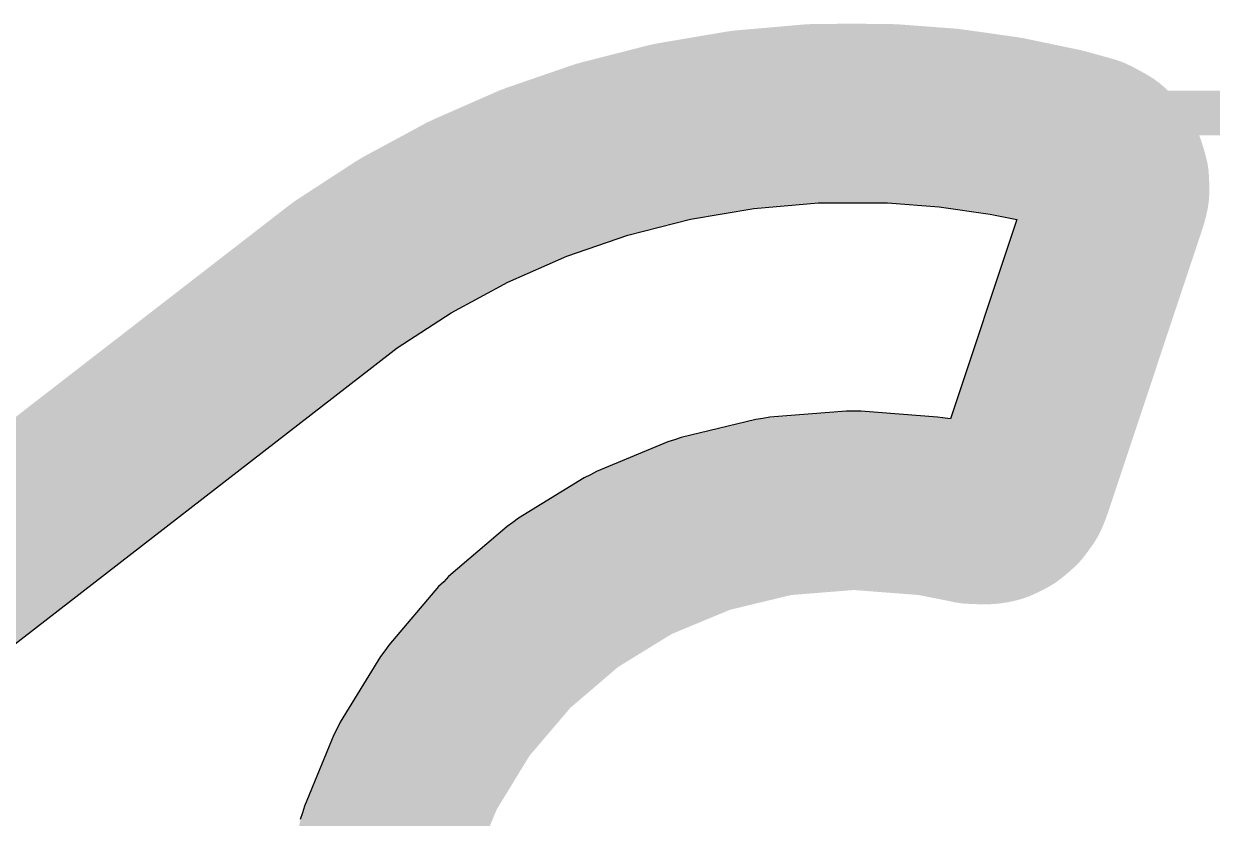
# Model space of a CAD drawing. Header units: inches. Extents: x -5 to 5450, y -4 to 5452.
# Drawn here: x 85.83 to 92.6, y 38.72 to 43.25 of the extents above; entities that cross this region are included whole.
import ezdxf

# ---------------------------------------------------------------- set-up
doc = ezdxf.new("R2010")
doc.units = ezdxf.units.IN
for name, color, linetype in [('Board_outline', 216, 'Continuous'), ('Ground', 76, 'Continuous'), ('Power', 16, 'Continuous'), ('Top Overlay', 2, 'Continuous')]:
    doc.layers.add(name, color=color, linetype=linetype)

msp = doc.modelspace()

# ---------------------------------------------------------------- linework, layer by layer
at = {"layer": 'Board_outline'}
for points in [[(87.5001, 41.6912, 0.254, 0.254, -0.164877), (90.5353, 42.7372, 0.254, 0.254, 0)], [(87.5001, 41.6912, 0.254, 0.254, -0.164877), (90.5353, 42.7372, 0.254, 0.254, 0)], [(90.5353, 42.7372, 0.254, 0.254, 0), (90.5607, 42.7372, 0.254, 0.254, 0)], [(90.5353, 42.7372, 0.254, 0.254, 0), (90.5607, 42.7372, 0.254, 0.254, 0)], [(90.5607, 42.7372, 0.254, 0.254, 0), (90.6072, 42.737, 0.254, 0.254, 0)], [(90.5607, 42.7372, 0.254, 0.254, 0), (90.6072, 42.737, 0.254, 0.254, 0)], [(90.6072, 42.737, 0.254, 0.254, -0.06554), (91.8996, 42.5546, 0.254, 0.254, 0)], [(90.6072, 42.737, 0.254, 0.254, -0.06554), (91.8996, 42.5546, 0.254, 0.254, 0)], [(91.8996, 42.5544, 0.254, 0.254, 0), (91.8996, 42.5546, 0.254, 0.254, 0)], [(91.8996, 42.5544, 0.254, 0.254, 0), (91.8996, 42.5546, 0.254, 0.254, 0)], [(91.8996, 42.5544, 0.254, 0.254, 0), (91.9028, 42.5533, 0.254, 0.254, 0)], [(91.8996, 42.5544, 0.254, 0.254, 0), (91.9028, 42.5533, 0.254, 0.254, 0)], [(91.9028, 42.5533, 0.254, 0.254, -0.004245), (91.979, 42.5116, 0.254, 0.254, 0)], [(91.9028, 42.5533, 0.254, 0.254, -0.004245), (91.979, 42.5116, 0.254, 0.254, 0)], [(91.979, 42.5116, 0.254, 0.254, 0), (91.9954, 42.4972, 0.254, 0.254, 0)], [(91.979, 42.5116, 0.254, 0.254, 0), (91.9954, 42.4972, 0.254, 0.254, 0)], [(91.9954, 42.4972, 0.254, 0.254, -0.267954), (92.0655, 42.2572, 0.254, 0.254, 0)], [(91.9954, 42.4972, 0.254, 0.254, -0.267954), (92.0655, 42.2572, 0.254, 0.254, 0)], [(91.5193, 40.615, 0.254, 0.254, 0), (92.0594, 42.2363, 0.254, 0.254, 0)], [(91.5193, 40.615, 0.254, 0.254, 0), (92.0594, 42.2363, 0.254, 0.254, 0)], [(92.0594, 42.2363, 0.254, 0.254, 0), (92.0655, 42.2572, 0.254, 0.254, 0)], [(92.0594, 42.2363, 0.254, 0.254, 0), (92.0655, 42.2572, 0.254, 0.254, 0)], [(84.3297, 39.2372, 0.254, 0.254, 0), (87.5001, 41.6912, 0.254, 0.254, 0)], [(84.3297, 39.2372, 0.254, 0.254, 0), (87.5001, 41.6912, 0.254, 0.254, 0)], [(91.5136, 40.5997, 0.254, 0.254, 0), (91.5193, 40.615, 0.254, 0.254, 0)], [(91.5136, 40.5997, 0.254, 0.254, 0), (91.5193, 40.615, 0.254, 0.254, 0)], [(91.5136, 40.5997, 0.254, 0.254, -0.244699), (91.3374, 40.4506, 0.254, 0.254, 0)], [(91.5136, 40.5997, 0.254, 0.254, -0.244699), (91.3374, 40.4506, 0.254, 0.254, 0)], [(89.912, 35.0195, 0.254, 0.254, -0.999997), (91.2093, 40.4549, 0.254, 0.254, 0)], [(89.912, 35.0195, 0.254, 0.254, -0.999997), (91.2093, 40.4549, 0.254, 0.254, 0)], [(91.2093, 40.4549, 0.254, 0.254, 0), (91.2292, 40.4502, 0.254, 0.254, 0)], [(91.2093, 40.4549, 0.254, 0.254, 0), (91.2292, 40.4502, 0.254, 0.254, 0)], [(91.2292, 40.4502, 0.254, 0.254, -0.007559), (91.3159, 40.4468, 0.254, 0.254, 0)], [(91.2292, 40.4502, 0.254, 0.254, -0.007559), (91.3159, 40.4468, 0.254, 0.254, 0)], [(91.3159, 40.4468, 0.254, 0.254, 0), (91.3374, 40.4506, 0.254, 0.254, 0)], [(91.3159, 40.4468, 0.254, 0.254, 0), (91.3374, 40.4506, 0.254, 0.254, 0)]]:
    msp.add_lwpolyline(points, format="xyseb", dxfattribs=at)
for points in [[(90.4718, 42.7372, 0.127, 0.127, 1), (90.5988, 42.7372, 0.127, 0.127, 1)], [(90.4718, 42.7372, 0.127, 0.127, 1), (90.5988, 42.7372, 0.127, 0.127, 1)], [(90.4718, 42.7372, 0.127, 0.127, 1), (90.5988, 42.7372, 0.127, 0.127, 1)], [(90.4718, 42.7372, 0.127, 0.127, 1), (90.5988, 42.7372, 0.127, 0.127, 1)], [(90.4972, 42.7372, 0.127, 0.127, 1), (90.6242, 42.7372, 0.127, 0.127, 1)], [(90.4972, 42.7372, 0.127, 0.127, 1), (90.6242, 42.7372, 0.127, 0.127, 1)], [(90.4972, 42.7372, 0.127, 0.127, 1), (90.6242, 42.7372, 0.127, 0.127, 1)], [(90.4972, 42.7372, 0.127, 0.127, 1), (90.6242, 42.7372, 0.127, 0.127, 1)], [(90.5437, 42.737, 0.127, 0.127, 1), (90.6707, 42.737, 0.127, 0.127, 1)], [(90.5437, 42.737, 0.127, 0.127, 1), (90.6707, 42.737, 0.127, 0.127, 1)], [(90.5437, 42.737, 0.127, 0.127, 1), (90.6707, 42.737, 0.127, 0.127, 1)], [(90.5437, 42.737, 0.127, 0.127, 1), (90.6707, 42.737, 0.127, 0.127, 1)], [(91.8361, 42.5546, 0.127, 0.127, 1), (91.9631, 42.5546, 0.127, 0.127, 1)], [(91.8361, 42.5546, 0.127, 0.127, 1), (91.9631, 42.5546, 0.127, 0.127, 1)], [(91.8361, 42.5546, 0.127, 0.127, 1), (91.9631, 42.5546, 0.127, 0.127, 1)], [(91.8361, 42.5546, 0.127, 0.127, 1), (91.9631, 42.5546, 0.127, 0.127, 1)], [(91.8361, 42.5544, 0.127, 0.127, 1), (91.9631, 42.5544, 0.127, 0.127, 1)], [(91.8361, 42.5544, 0.127, 0.127, 1), (91.9631, 42.5544, 0.127, 0.127, 1)], [(91.8361, 42.5544, 0.127, 0.127, 1), (91.9631, 42.5544, 0.127, 0.127, 1)], [(91.8361, 42.5544, 0.127, 0.127, 1), (91.9631, 42.5544, 0.127, 0.127, 1)], [(91.8393, 42.5533, 0.127, 0.127, 1), (91.9663, 42.5533, 0.127, 0.127, 1)], [(91.8393, 42.5533, 0.127, 0.127, 1), (91.9663, 42.5533, 0.127, 0.127, 1)], [(91.8393, 42.5533, 0.127, 0.127, 1), (91.9663, 42.5533, 0.127, 0.127, 1)], [(91.8393, 42.5533, 0.127, 0.127, 1), (91.9663, 42.5533, 0.127, 0.127, 1)], [(91.9155, 42.5116, 0.127, 0.127, 1), (92.0425, 42.5116, 0.127, 0.127, 1)], [(91.9155, 42.5116, 0.127, 0.127, 1), (92.0425, 42.5116, 0.127, 0.127, 1)], [(91.9155, 42.5116, 0.127, 0.127, 1), (92.0425, 42.5116, 0.127, 0.127, 1)], [(91.9155, 42.5116, 0.127, 0.127, 1), (92.0425, 42.5116, 0.127, 0.127, 1)], [(91.9319, 42.4972, 0.127, 0.127, 1), (92.0589, 42.4972, 0.127, 0.127, 1)], [(91.9319, 42.4972, 0.127, 0.127, 1), (92.0589, 42.4972, 0.127, 0.127, 1)], [(91.9319, 42.4972, 0.127, 0.127, 1), (92.0589, 42.4972, 0.127, 0.127, 1)], [(91.9319, 42.4972, 0.127, 0.127, 1), (92.0589, 42.4972, 0.127, 0.127, 1)], [(91.9959, 42.2363, 0.127, 0.127, 1), (92.1229, 42.2363, 0.127, 0.127, 1)], [(91.9959, 42.2363, 0.127, 0.127, 1), (92.1229, 42.2363, 0.127, 0.127, 1)], [(91.9959, 42.2363, 0.127, 0.127, 1), (92.1229, 42.2363, 0.127, 0.127, 1)], [(91.9959, 42.2363, 0.127, 0.127, 1), (92.1229, 42.2363, 0.127, 0.127, 1)], [(92.002, 42.2572, 0.127, 0.127, 1), (92.129, 42.2572, 0.127, 0.127, 1)], [(92.002, 42.2572, 0.127, 0.127, 1), (92.129, 42.2572, 0.127, 0.127, 1)], [(92.002, 42.2572, 0.127, 0.127, 1), (92.129, 42.2572, 0.127, 0.127, 1)], [(92.002, 42.2572, 0.127, 0.127, 1), (92.129, 42.2572, 0.127, 0.127, 1)], [(87.4366, 41.6912, 0.127, 0.127, 1), (87.5636, 41.6912, 0.127, 0.127, 1)], [(87.4366, 41.6912, 0.127, 0.127, 1), (87.5636, 41.6912, 0.127, 0.127, 1)], [(87.4366, 41.6912, 0.127, 0.127, 1), (87.5636, 41.6912, 0.127, 0.127, 1)], [(87.4366, 41.6912, 0.127, 0.127, 1), (87.5636, 41.6912, 0.127, 0.127, 1)], [(91.4558, 40.615, 0.127, 0.127, 1), (91.5828, 40.615, 0.127, 0.127, 1)], [(91.4558, 40.615, 0.127, 0.127, 1), (91.5828, 40.615, 0.127, 0.127, 1)], [(91.4558, 40.615, 0.127, 0.127, 1), (91.5828, 40.615, 0.127, 0.127, 1)], [(91.4558, 40.615, 0.127, 0.127, 1), (91.5828, 40.615, 0.127, 0.127, 1)], [(91.4501, 40.5997, 0.127, 0.127, 1), (91.5771, 40.5997, 0.127, 0.127, 1)], [(91.4501, 40.5997, 0.127, 0.127, 1), (91.5771, 40.5997, 0.127, 0.127, 1)], [(91.4501, 40.5997, 0.127, 0.127, 1), (91.5771, 40.5997, 0.127, 0.127, 1)], [(91.4501, 40.5997, 0.127, 0.127, 1), (91.5771, 40.5997, 0.127, 0.127, 1)], [(91.1458, 40.4549, 0.127, 0.127, 1), (91.2728, 40.4549, 0.127, 0.127, 1)], [(91.1458, 40.4549, 0.127, 0.127, 1), (91.2728, 40.4549, 0.127, 0.127, 1)], [(91.1458, 40.4549, 0.127, 0.127, 1), (91.2728, 40.4549, 0.127, 0.127, 1)], [(91.1458, 40.4549, 0.127, 0.127, 1), (91.2728, 40.4549, 0.127, 0.127, 1)], [(91.1657, 40.4502, 0.127, 0.127, 1), (91.2927, 40.4502, 0.127, 0.127, 1)], [(91.1657, 40.4502, 0.127, 0.127, 1), (91.2927, 40.4502, 0.127, 0.127, 1)], [(91.1657, 40.4502, 0.127, 0.127, 1), (91.2927, 40.4502, 0.127, 0.127, 1)], [(91.1657, 40.4502, 0.127, 0.127, 1), (91.2927, 40.4502, 0.127, 0.127, 1)], [(91.2524, 40.4468, 0.127, 0.127, 1), (91.3794, 40.4468, 0.127, 0.127, 1)], [(91.2524, 40.4468, 0.127, 0.127, 1), (91.3794, 40.4468, 0.127, 0.127, 1)], [(91.2524, 40.4468, 0.127, 0.127, 1), (91.3794, 40.4468, 0.127, 0.127, 1)], [(91.2524, 40.4468, 0.127, 0.127, 1), (91.3794, 40.4468, 0.127, 0.127, 1)], [(91.2739, 40.4506, 0.127, 0.127, 1), (91.4009, 40.4506, 0.127, 0.127, 1)], [(91.2739, 40.4506, 0.127, 0.127, 1), (91.4009, 40.4506, 0.127, 0.127, 1)], [(91.2739, 40.4506, 0.127, 0.127, 1), (91.4009, 40.4506, 0.127, 0.127, 1)], [(91.2739, 40.4506, 0.127, 0.127, 1), (91.4009, 40.4506, 0.127, 0.127, 1)]]:
    msp.add_lwpolyline(points, format="xyseb", close=True, dxfattribs=at)
at = {"layer": 'Ground'}
for p, q in [((89.9887, 42.194), (90.3544, 42.2258)), ((90.3544, 42.2258), (90.5364, 42.2267)), ((90.5364, 42.2267), (90.5596, 42.2267)), ((90.5596, 42.2267), (90.6038, 42.2265)), ((90.6038, 42.2265), (90.7494, 42.2252)), ((90.7494, 42.2252), (91.0425, 42.2032)), ((89.6269, 42.1325), (89.9887, 42.194)), ((91.0425, 42.2032), (91.3336, 42.1622)), ((91.3336, 42.1622), (91.4861, 42.1304)), ((89.2713, 42.0416), (89.6269, 42.1325)), ((91.4861, 42.1304), (91.1079, 40.9952)), ((88.9243, 41.922), (89.2713, 42.0416)), ((88.5882, 41.7745), (88.9243, 41.922)), ((88.2653, 41.6001), (88.5882, 41.7745)), ((87.9577, 41.3999), (88.2653, 41.6001)), ((87.8126, 41.2875), (87.9577, 41.3999)), ((84.6421, 38.8335), (87.8126, 41.2875)), ((87.8126, 41.2875), (87.8126, 41.2875)), ((90.0792, 41.0051), (90.0398, 40.998)), ((90.5162, 41.0401), (90.0792, 41.0051)), ((90.5563, 41.0393), (90.5162, 41.0401)), ((90.5963, 41.0402), (90.5563, 41.0393)), ((91.0334, 41.0063), (90.5963, 41.0402)), ((91.063, 41.0011), (91.0334, 41.0063)), ((91.093, 40.9982), (91.063, 41.0011)), ((90.0001, 40.9924), (89.5739, 40.8895)), ((90.0398, 40.998), (90.0001, 40.9924)), ((91.1079, 40.9952), (91.093, 40.9982)), ((89.4977, 40.8647), (89.0929, 40.6964)), ((89.5361, 40.8764), (89.4977, 40.8647)), ((89.5739, 40.8895), (89.5361, 40.8764)), ((89.0576, 40.6774), (89.0216, 40.6599)), ((89.0929, 40.6964), (89.0576, 40.6774)), ((89.0216, 40.6599), (88.6481, 40.4303)), ((88.6162, 40.4061), (88.5833, 40.3832)), ((88.6481, 40.4303), (88.6162, 40.4061)), ((88.5833, 40.3832), (88.2503, 40.098)), ((88.2226, 40.0691), (88.1937, 40.0413)), ((88.2503, 40.098), (88.2226, 40.0691)), ((88.1937, 40.0413), (87.9094, 39.7075)), ((87.8866, 39.6746), (87.8625, 39.6426)), ((87.9094, 39.7075), (87.8866, 39.6746)), ((87.8625, 39.6426), (87.6339, 39.2685)), ((87.6339, 39.2685), (87.6164, 39.2324)), ((87.5976, 39.1971), (87.4304, 38.7918)), ((87.6164, 39.2324), (87.5976, 39.1971)), ((87.4304, 38.7918), (87.4188, 38.7534)), ((87.4188, 38.7534), (87.4057, 38.7156))]:
    msp.add_line(p, q, dxfattribs=at)
for points in [[(89.9237, 42.7007, 1.016, 1.016, 0), (90.3309, 42.7362, 1.016, 1.016, 0)], [(90.3309, 42.7362, 1.016, 1.016, 0), (90.5353, 42.7372, 1.016, 1.016, 0)], [(90.5353, 42.7372, 1.016, 1.016, 0), (90.5607, 42.7372, 1.016, 1.016, 0)], [(90.5607, 42.7372, 1.016, 1.016, 0), (90.6072, 42.737, 1.016, 1.016, 0)], [(90.6072, 42.737, 1.016, 1.016, 0), (90.7709, 42.7355, 1.016, 1.016, 0)], [(90.7709, 42.7355, 1.016, 1.016, 0), (91.0973, 42.711, 1.016, 1.016, 0)], [(89.5207, 42.6322, 1.016, 1.016, 0), (89.9237, 42.7007, 1.016, 1.016, 0)], [(91.0973, 42.711, 1.016, 1.016, 0), (91.4214, 42.6653, 1.016, 1.016, 0)], [(91.4214, 42.6653, 1.016, 1.016, 0), (91.7419, 42.5984, 1.016, 1.016, 0)], [(89.1247, 42.531, 1.016, 1.016, 0), (89.5207, 42.6322, 1.016, 1.016, 0)], [(91.7419, 42.5984, 1.016, 1.016, 0), (91.8996, 42.5546, 1.016, 1.016, 0)], [(88.7383, 42.3978, 1.016, 1.016, 0), (89.1247, 42.531, 1.016, 1.016, 0)], [(91.8996, 42.5546, 1.016, 1.016, 0), (91.9124, 42.5482, 1.016, 1.016, 0)], [(91.9124, 42.5482, 1.016, 1.016, 0), (91.9315, 42.5378, 1.016, 1.016, 0)], [(91.9315, 42.5378, 1.016, 1.016, 0), (91.9505, 42.5274, 1.016, 1.016, 0)], [(91.9505, 42.5274, 1.016, 1.016, 0), (91.979, 42.5116, 1.016, 1.016, 0)], [(91.979, 42.5116, 1.016, 1.016, 0), (91.9954, 42.4972, 1.016, 1.016, 0)], [(91.9954, 42.4972, 1.016, 1.016, 0), (92.0192, 42.4744, 1.016, 1.016, 0)], [(92.0192, 42.4744, 1.016, 1.016, 0), (92.0534, 42.4182, 1.016, 1.016, 0)], [(88.364, 42.2335, 1.016, 1.016, 0), (88.7383, 42.3978, 1.016, 1.016, 0)], [(92.0534, 42.4182, 1.016, 1.016, 0), (92.0718, 42.355, 1.016, 1.016, 0)], [(92.0718, 42.355, 1.016, 1.016, 0), (92.0733, 42.2892, 1.016, 1.016, 0)], [(92.0594, 42.2363, 1.016, 1.016, 0), (92.0655, 42.2572, 1.016, 1.016, 0)], [(92.0655, 42.2572, 1.016, 1.016, 0), (92.0733, 42.2892, 1.016, 1.016, 0)], [(88.0043, 42.0393, 1.016, 1.016, 0), (88.364, 42.2335, 1.016, 1.016, 0)], [(91.5193, 40.615, 1.016, 1.016, 0), (92.0594, 42.2363, 1.016, 1.016, 0)], [(87.6618, 41.8163, 1.016, 1.016, 0), (88.0043, 42.0393, 1.016, 1.016, 0)], [(87.5001, 41.6912, 1.016, 1.016, 0), (87.6618, 41.8163, 1.016, 1.016, 0)], [(84.3297, 39.2372, 1.016, 1.016, 0), (87.5001, 41.6912, 1.016, 1.016, 0)], [(91.4667, 40.5231, 1.016, 1.016, 0), (91.5022, 40.5718, 1.016, 1.016, 0)], [(91.5022, 40.5718, 1.016, 1.016, 0), (91.5136, 40.5997, 1.016, 1.016, 0)], [(91.5136, 40.5997, 1.016, 1.016, 0), (91.5193, 40.615, 1.016, 1.016, 0)], [(89.6937, 40.3933, 1.016, 1.016, 0), (90.1199, 40.4962, 1.016, 1.016, 0)], [(90.1199, 40.4962, 1.016, 1.016, 0), (90.5569, 40.5312, 1.016, 1.016, 0)], [(90.5569, 40.5312, 1.016, 1.016, 0), (90.9941, 40.4974, 1.016, 1.016, 0)], [(90.9941, 40.4974, 1.016, 1.016, 0), (91.2093, 40.4549, 1.016, 1.016, 0)], [(91.4207, 40.4841, 1.016, 1.016, 0), (91.4667, 40.5231, 1.016, 1.016, 0)], [(91.2093, 40.4549, 1.016, 1.016, 0), (91.2292, 40.4502, 1.016, 1.016, 0)], [(91.2292, 40.4502, 1.016, 1.016, 0), (91.2617, 40.4492, 1.016, 1.016, 0)], [(91.2617, 40.4492, 1.016, 1.016, 0), (91.2834, 40.4484, 1.016, 1.016, 0)], [(91.2834, 40.4484, 1.016, 1.016, 0), (91.3051, 40.4474, 1.016, 1.016, 0)], [(91.3051, 40.4474, 1.016, 1.016, 0), (91.3374, 40.4506, 1.016, 1.016, 0)], [(91.3374, 40.4506, 1.016, 1.016, 0), (91.3668, 40.4572, 1.016, 1.016, 0)], [(91.3668, 40.4572, 1.016, 1.016, 0), (91.4207, 40.4841, 1.016, 1.016, 0)], [(89.2889, 40.225, 1.016, 1.016, 0), (89.6937, 40.3933, 1.016, 1.016, 0)], [(88.9154, 39.9954, 1.016, 1.016, 0), (89.2889, 40.225, 1.016, 1.016, 0)], [(88.5823, 39.7103, 1.016, 1.016, 0), (88.9154, 39.9954, 1.016, 1.016, 0)], [(88.298, 39.3765, 1.016, 1.016, 0), (88.5823, 39.7103, 1.016, 1.016, 0)], [(88.0695, 39.0024, 1.016, 1.016, 0), (88.298, 39.3765, 1.016, 1.016, 0)], [(87.9022, 38.5971, 1.016, 1.016, 0), (88.0695, 39.0024, 1.016, 1.016, 0)], [(87.8004, 38.1706, 1.016, 1.016, 0), (87.9022, 38.5971, 1.016, 1.016, 0)]]:
    msp.add_lwpolyline(points, format="xyseb", dxfattribs=at)
for points in [[(90.0769, 42.7362, 0.508, 0.508, 1), (90.5849, 42.7362, 0.508, 0.508, 1)], [(90.0769, 42.7362, 0.508, 0.508, 1), (90.5849, 42.7362, 0.508, 0.508, 1)], [(90.2813, 42.7372, 0.508, 0.508, 1), (90.7893, 42.7372, 0.508, 0.508, 1)], [(90.2813, 42.7372, 0.508, 0.508, 1), (90.7893, 42.7372, 0.508, 0.508, 1)], [(90.3067, 42.7372, 0.508, 0.508, 1), (90.8147, 42.7372, 0.508, 0.508, 1)], [(90.3067, 42.7372, 0.508, 0.508, 1), (90.8147, 42.7372, 0.508, 0.508, 1)], [(90.3532, 42.737, 0.508, 0.508, 1), (90.8612, 42.737, 0.508, 0.508, 1)], [(90.3532, 42.737, 0.508, 0.508, 1), (90.8612, 42.737, 0.508, 0.508, 1)], [(90.5169, 42.7355, 0.508, 0.508, 1), (91.0249, 42.7355, 0.508, 0.508, 1)], [(90.5169, 42.7355, 0.508, 0.508, 1), (91.0249, 42.7355, 0.508, 0.508, 1)], [(89.6697, 42.7007, 0.508, 0.508, 1), (90.1777, 42.7007, 0.508, 0.508, 1)], [(89.6697, 42.7007, 0.508, 0.508, 1), (90.1777, 42.7007, 0.508, 0.508, 1)], [(90.8433, 42.711, 0.508, 0.508, 1), (91.3513, 42.711, 0.508, 0.508, 1)], [(90.8433, 42.711, 0.508, 0.508, 1), (91.3513, 42.711, 0.508, 0.508, 1)], [(91.1674, 42.6653, 0.508, 0.508, 1), (91.6754, 42.6653, 0.508, 0.508, 1)], [(91.1674, 42.6653, 0.508, 0.508, 1), (91.6754, 42.6653, 0.508, 0.508, 1)], [(89.2667, 42.6322, 0.508, 0.508, 1), (89.7747, 42.6322, 0.508, 0.508, 1)], [(89.2667, 42.6322, 0.508, 0.508, 1), (89.7747, 42.6322, 0.508, 0.508, 1)], [(91.4879, 42.5984, 0.508, 0.508, 1), (91.9959, 42.5984, 0.508, 0.508, 1)], [(91.4879, 42.5984, 0.508, 0.508, 1), (91.9959, 42.5984, 0.508, 0.508, 1)], [(88.8707, 42.531, 0.508, 0.508, 1), (89.3787, 42.531, 0.508, 0.508, 1)], [(88.8707, 42.531, 0.508, 0.508, 1), (89.3787, 42.531, 0.508, 0.508, 1)], [(91.6456, 42.5546, 0.508, 0.508, 1), (92.1536, 42.5546, 0.508, 0.508, 1)], [(91.6456, 42.5546, 0.508, 0.508, 1), (92.1536, 42.5546, 0.508, 0.508, 1)], [(91.6584, 42.5482, 0.508, 0.508, 1), (92.1664, 42.5482, 0.508, 0.508, 1)], [(91.6584, 42.5482, 0.508, 0.508, 1), (92.1664, 42.5482, 0.508, 0.508, 1)], [(91.6775, 42.5378, 0.508, 0.508, 1), (92.1855, 42.5378, 0.508, 0.508, 1)], [(91.6775, 42.5378, 0.508, 0.508, 1), (92.1855, 42.5378, 0.508, 0.508, 1)], [(91.6965, 42.5274, 0.508, 0.508, 1), (92.2045, 42.5274, 0.508, 0.508, 1)], [(91.6965, 42.5274, 0.508, 0.508, 1), (92.2045, 42.5274, 0.508, 0.508, 1)], [(91.725, 42.5116, 0.508, 0.508, 1), (92.233, 42.5116, 0.508, 0.508, 1)], [(91.725, 42.5116, 0.508, 0.508, 1), (92.233, 42.5116, 0.508, 0.508, 1)], [(91.7414, 42.4972, 0.508, 0.508, 1), (92.2494, 42.4972, 0.508, 0.508, 1)], [(91.7414, 42.4972, 0.508, 0.508, 1), (92.2494, 42.4972, 0.508, 0.508, 1)], [(91.7652, 42.4744, 0.508, 0.508, 1), (92.2732, 42.4744, 0.508, 0.508, 1)], [(91.7652, 42.4744, 0.508, 0.508, 1), (92.2732, 42.4744, 0.508, 0.508, 1)], [(88.4843, 42.3978, 0.508, 0.508, 1), (88.9923, 42.3978, 0.508, 0.508, 1)], [(88.4843, 42.3978, 0.508, 0.508, 1), (88.9923, 42.3978, 0.508, 0.508, 1)], [(91.7994, 42.4182, 0.508, 0.508, 1), (92.3074, 42.4182, 0.508, 0.508, 1)], [(91.7994, 42.4182, 0.508, 0.508, 1), (92.3074, 42.4182, 0.508, 0.508, 1)], [(91.8178, 42.355, 0.508, 0.508, 1), (92.3258, 42.355, 0.508, 0.508, 1)], [(91.8178, 42.355, 0.508, 0.508, 1), (92.3258, 42.355, 0.508, 0.508, 1)], [(91.8115, 42.2572, 0.508, 0.508, 1), (92.3195, 42.2572, 0.508, 0.508, 1)], [(91.8115, 42.2572, 0.508, 0.508, 1), (92.3195, 42.2572, 0.508, 0.508, 1)], [(91.8193, 42.2892, 0.508, 0.508, 1), (92.3273, 42.2892, 0.508, 0.508, 1)], [(91.8193, 42.2892, 0.508, 0.508, 1), (92.3273, 42.2892, 0.508, 0.508, 1)], [(88.11, 42.2335, 0.508, 0.508, 1), (88.618, 42.2335, 0.508, 0.508, 1)], [(88.11, 42.2335, 0.508, 0.508, 1), (88.618, 42.2335, 0.508, 0.508, 1)], [(91.8054, 42.2363, 0.508, 0.508, 1), (92.3134, 42.2363, 0.508, 0.508, 1)], [(91.8054, 42.2363, 0.508, 0.508, 1), (92.3134, 42.2363, 0.508, 0.508, 1)], [(87.7503, 42.0393, 0.508, 0.508, 1), (88.2583, 42.0393, 0.508, 0.508, 1)], [(87.7503, 42.0393, 0.508, 0.508, 1), (88.2583, 42.0393, 0.508, 0.508, 1)], [(87.4078, 41.8163, 0.508, 0.508, 1), (87.9158, 41.8163, 0.508, 0.508, 1)], [(87.4078, 41.8163, 0.508, 0.508, 1), (87.9158, 41.8163, 0.508, 0.508, 1)], [(87.2461, 41.6912, 0.508, 0.508, 1), (87.7541, 41.6912, 0.508, 0.508, 1)], [(87.2461, 41.6912, 0.508, 0.508, 1), (87.7541, 41.6912, 0.508, 0.508, 1)], [(91.2482, 40.5718, 0.508, 0.508, 1), (91.7562, 40.5718, 0.508, 0.508, 1)], [(91.2482, 40.5718, 0.508, 0.508, 1), (91.7562, 40.5718, 0.508, 0.508, 1)], [(91.2596, 40.5997, 0.508, 0.508, 1), (91.7676, 40.5997, 0.508, 0.508, 1)], [(91.2596, 40.5997, 0.508, 0.508, 1), (91.7676, 40.5997, 0.508, 0.508, 1)], [(91.2653, 40.615, 0.508, 0.508, 1), (91.7733, 40.615, 0.508, 0.508, 1)], [(91.2653, 40.615, 0.508, 0.508, 1), (91.7733, 40.615, 0.508, 0.508, 1)], [(89.8659, 40.4962, 0.508, 0.508, 1), (90.3739, 40.4962, 0.508, 0.508, 1)], [(89.8659, 40.4962, 0.508, 0.508, 1), (90.3739, 40.4962, 0.508, 0.508, 1)], [(90.3029, 40.5312, 0.508, 0.508, 1), (90.8109, 40.5312, 0.508, 0.508, 1)], [(90.3029, 40.5312, 0.508, 0.508, 1), (90.8109, 40.5312, 0.508, 0.508, 1)], [(90.7401, 40.4974, 0.508, 0.508, 1), (91.2481, 40.4974, 0.508, 0.508, 1)], [(90.7401, 40.4974, 0.508, 0.508, 1), (91.2481, 40.4974, 0.508, 0.508, 1)], [(91.2127, 40.5231, 0.508, 0.508, 1), (91.7207, 40.5231, 0.508, 0.508, 1)], [(91.2127, 40.5231, 0.508, 0.508, 1), (91.7207, 40.5231, 0.508, 0.508, 1)], [(90.9553, 40.4549, 0.508, 0.508, 1), (91.4633, 40.4549, 0.508, 0.508, 1)], [(90.9553, 40.4549, 0.508, 0.508, 1), (91.4633, 40.4549, 0.508, 0.508, 1)], [(90.9752, 40.4502, 0.508, 0.508, 1), (91.4832, 40.4502, 0.508, 0.508, 1)], [(90.9752, 40.4502, 0.508, 0.508, 1), (91.4832, 40.4502, 0.508, 0.508, 1)], [(91.0077, 40.4492, 0.508, 0.508, 1), (91.5157, 40.4492, 0.508, 0.508, 1)], [(91.0077, 40.4492, 0.508, 0.508, 1), (91.5157, 40.4492, 0.508, 0.508, 1)], [(91.0294, 40.4484, 0.508, 0.508, 1), (91.5374, 40.4484, 0.508, 0.508, 1)], [(91.0294, 40.4484, 0.508, 0.508, 1), (91.5374, 40.4484, 0.508, 0.508, 1)], [(91.0511, 40.4474, 0.508, 0.508, 1), (91.5591, 40.4474, 0.508, 0.508, 1)], [(91.0511, 40.4474, 0.508, 0.508, 1), (91.5591, 40.4474, 0.508, 0.508, 1)], [(91.0834, 40.4506, 0.508, 0.508, 1), (91.5914, 40.4506, 0.508, 0.508, 1)], [(91.0834, 40.4506, 0.508, 0.508, 1), (91.5914, 40.4506, 0.508, 0.508, 1)], [(91.1128, 40.4572, 0.508, 0.508, 1), (91.6208, 40.4572, 0.508, 0.508, 1)], [(91.1128, 40.4572, 0.508, 0.508, 1), (91.6208, 40.4572, 0.508, 0.508, 1)], [(91.1667, 40.4841, 0.508, 0.508, 1), (91.6747, 40.4841, 0.508, 0.508, 1)], [(91.1667, 40.4841, 0.508, 0.508, 1), (91.6747, 40.4841, 0.508, 0.508, 1)], [(89.4397, 40.3933, 0.508, 0.508, 1), (89.9477, 40.3933, 0.508, 0.508, 1)], [(89.4397, 40.3933, 0.508, 0.508, 1), (89.9477, 40.3933, 0.508, 0.508, 1)], [(89.0349, 40.225, 0.508, 0.508, 1), (89.5429, 40.225, 0.508, 0.508, 1)], [(89.0349, 40.225, 0.508, 0.508, 1), (89.5429, 40.225, 0.508, 0.508, 1)], [(88.6614, 39.9954, 0.508, 0.508, 1), (89.1694, 39.9954, 0.508, 0.508, 1)], [(88.6614, 39.9954, 0.508, 0.508, 1), (89.1694, 39.9954, 0.508, 0.508, 1)], [(88.3283, 39.7103, 0.508, 0.508, 1), (88.8363, 39.7103, 0.508, 0.508, 1)], [(88.3283, 39.7103, 0.508, 0.508, 1), (88.8363, 39.7103, 0.508, 0.508, 1)], [(88.044, 39.3765, 0.508, 0.508, 1), (88.552, 39.3765, 0.508, 0.508, 1)], [(88.044, 39.3765, 0.508, 0.508, 1), (88.552, 39.3765, 0.508, 0.508, 1)], [(87.8155, 39.0024, 0.508, 0.508, 1), (88.3235, 39.0024, 0.508, 0.508, 1)], [(87.8155, 39.0024, 0.508, 0.508, 1), (88.3235, 39.0024, 0.508, 0.508, 1)], [(87.6482, 38.5971, 0.508, 0.508, 1), (88.1562, 38.5971, 0.508, 0.508, 1)], [(87.6482, 38.5971, 0.508, 0.508, 1), (88.1562, 38.5971, 0.508, 0.508, 1)]]:
    msp.add_lwpolyline(points, format="xyseb", close=True, dxfattribs=at)
at = {"layer": 'Power'}
for p, q in [((89.9887, 42.194), (90.3544, 42.2258)), ((90.3544, 42.2258), (90.5364, 42.2267)), ((90.5364, 42.2267), (90.5596, 42.2267)), ((90.5596, 42.2267), (90.6038, 42.2265)), ((90.6038, 42.2265), (90.7494, 42.2252)), ((90.7494, 42.2252), (91.0425, 42.2032)), ((89.6269, 42.1325), (89.9887, 42.194)), ((91.0425, 42.2032), (91.3336, 42.1622)), ((91.3336, 42.1622), (91.4861, 42.1304)), ((89.2713, 42.0416), (89.6269, 42.1325)), ((91.4861, 42.1304), (91.1079, 40.9952)), ((88.9243, 41.922), (89.2713, 42.0416)), ((88.5882, 41.7745), (88.9243, 41.922)), ((88.2653, 41.6001), (88.5882, 41.7745)), ((87.9577, 41.3999), (88.2653, 41.6001)), ((87.8126, 41.2875), (87.9577, 41.3999)), ((84.6421, 38.8335), (87.8126, 41.2875)), ((87.8126, 41.2875), (87.8126, 41.2875)), ((90.0792, 41.0051), (90.0398, 40.998)), ((90.5162, 41.0401), (90.0792, 41.0051)), ((90.5563, 41.0393), (90.5162, 41.0401)), ((90.5963, 41.0402), (90.5563, 41.0393)), ((91.0334, 41.0063), (90.5963, 41.0402)), ((91.063, 41.0011), (91.0334, 41.0063)), ((91.093, 40.9982), (91.063, 41.0011)), ((90.0001, 40.9924), (89.5739, 40.8895)), ((90.0398, 40.998), (90.0001, 40.9924)), ((91.1079, 40.9952), (91.093, 40.9982)), ((89.4977, 40.8647), (89.0929, 40.6964)), ((89.5361, 40.8764), (89.4977, 40.8647)), ((89.5739, 40.8895), (89.5361, 40.8764)), ((89.0576, 40.6774), (89.0216, 40.6599)), ((89.0929, 40.6964), (89.0576, 40.6774)), ((89.0216, 40.6599), (88.6481, 40.4303)), ((88.6162, 40.4061), (88.5833, 40.3832)), ((88.6481, 40.4303), (88.6162, 40.4061)), ((88.5833, 40.3832), (88.2503, 40.098)), ((88.2226, 40.0691), (88.1937, 40.0413)), ((88.2503, 40.098), (88.2226, 40.0691)), ((88.1937, 40.0413), (87.9094, 39.7075)), ((87.8866, 39.6746), (87.8625, 39.6426)), ((87.9094, 39.7075), (87.8866, 39.6746)), ((87.8625, 39.6426), (87.6339, 39.2685)), ((87.6339, 39.2685), (87.6164, 39.2324)), ((87.5976, 39.1971), (87.4304, 38.7918)), ((87.6164, 39.2324), (87.5976, 39.1971)), ((87.4304, 38.7918), (87.4188, 38.7534)), ((87.4188, 38.7534), (87.4057, 38.7156))]:
    msp.add_line(p, q, dxfattribs=at)
for points in [[(89.9237, 42.7007, 1.016, 1.016, 0), (90.3309, 42.7362, 1.016, 1.016, 0)], [(90.3309, 42.7362, 1.016, 1.016, 0), (90.5353, 42.7372, 1.016, 1.016, 0)], [(90.5353, 42.7372, 1.016, 1.016, 0), (90.5607, 42.7372, 1.016, 1.016, 0)], [(90.5607, 42.7372, 1.016, 1.016, 0), (90.6072, 42.737, 1.016, 1.016, 0)], [(90.6072, 42.737, 1.016, 1.016, 0), (90.7709, 42.7355, 1.016, 1.016, 0)], [(90.7709, 42.7355, 1.016, 1.016, 0), (91.0973, 42.711, 1.016, 1.016, 0)], [(89.5207, 42.6322, 1.016, 1.016, 0), (89.9237, 42.7007, 1.016, 1.016, 0)], [(91.0973, 42.711, 1.016, 1.016, 0), (91.4214, 42.6653, 1.016, 1.016, 0)], [(91.4214, 42.6653, 1.016, 1.016, 0), (91.7419, 42.5984, 1.016, 1.016, 0)], [(89.1247, 42.531, 1.016, 1.016, 0), (89.5207, 42.6322, 1.016, 1.016, 0)], [(91.7419, 42.5984, 1.016, 1.016, 0), (91.8996, 42.5546, 1.016, 1.016, 0)], [(88.7383, 42.3978, 1.016, 1.016, 0), (89.1247, 42.531, 1.016, 1.016, 0)], [(91.8996, 42.5546, 1.016, 1.016, 0), (91.9124, 42.5482, 1.016, 1.016, 0)], [(91.9124, 42.5482, 1.016, 1.016, 0), (91.9315, 42.5378, 1.016, 1.016, 0)], [(91.9315, 42.5378, 1.016, 1.016, 0), (91.9505, 42.5274, 1.016, 1.016, 0)], [(91.9505, 42.5274, 1.016, 1.016, 0), (91.979, 42.5116, 1.016, 1.016, 0)], [(91.979, 42.5116, 1.016, 1.016, 0), (91.9954, 42.4972, 1.016, 1.016, 0)], [(91.9954, 42.4972, 1.016, 1.016, 0), (92.0192, 42.4744, 1.016, 1.016, 0)], [(92.0192, 42.4744, 1.016, 1.016, 0), (92.0534, 42.4182, 1.016, 1.016, 0)], [(88.364, 42.2335, 1.016, 1.016, 0), (88.7383, 42.3978, 1.016, 1.016, 0)], [(92.0534, 42.4182, 1.016, 1.016, 0), (92.0718, 42.355, 1.016, 1.016, 0)], [(92.0718, 42.355, 1.016, 1.016, 0), (92.0733, 42.2892, 1.016, 1.016, 0)], [(92.0594, 42.2363, 1.016, 1.016, 0), (92.0655, 42.2572, 1.016, 1.016, 0)], [(92.0655, 42.2572, 1.016, 1.016, 0), (92.0733, 42.2892, 1.016, 1.016, 0)], [(88.0043, 42.0393, 1.016, 1.016, 0), (88.364, 42.2335, 1.016, 1.016, 0)], [(91.5193, 40.615, 1.016, 1.016, 0), (92.0594, 42.2363, 1.016, 1.016, 0)], [(87.6618, 41.8163, 1.016, 1.016, 0), (88.0043, 42.0393, 1.016, 1.016, 0)], [(87.5001, 41.6912, 1.016, 1.016, 0), (87.6618, 41.8163, 1.016, 1.016, 0)], [(84.3297, 39.2372, 1.016, 1.016, 0), (87.5001, 41.6912, 1.016, 1.016, 0)], [(91.4667, 40.5231, 1.016, 1.016, 0), (91.5022, 40.5718, 1.016, 1.016, 0)], [(91.5022, 40.5718, 1.016, 1.016, 0), (91.5136, 40.5997, 1.016, 1.016, 0)], [(91.5136, 40.5997, 1.016, 1.016, 0), (91.5193, 40.615, 1.016, 1.016, 0)], [(89.6937, 40.3933, 1.016, 1.016, 0), (90.1199, 40.4962, 1.016, 1.016, 0)], [(90.1199, 40.4962, 1.016, 1.016, 0), (90.5569, 40.5312, 1.016, 1.016, 0)], [(90.5569, 40.5312, 1.016, 1.016, 0), (90.9941, 40.4974, 1.016, 1.016, 0)], [(90.9941, 40.4974, 1.016, 1.016, 0), (91.2093, 40.4549, 1.016, 1.016, 0)], [(91.4207, 40.4841, 1.016, 1.016, 0), (91.4667, 40.5231, 1.016, 1.016, 0)], [(91.2093, 40.4549, 1.016, 1.016, 0), (91.2292, 40.4502, 1.016, 1.016, 0)], [(91.2292, 40.4502, 1.016, 1.016, 0), (91.2617, 40.4492, 1.016, 1.016, 0)], [(91.2617, 40.4492, 1.016, 1.016, 0), (91.2834, 40.4484, 1.016, 1.016, 0)], [(91.2834, 40.4484, 1.016, 1.016, 0), (91.3051, 40.4474, 1.016, 1.016, 0)], [(91.3051, 40.4474, 1.016, 1.016, 0), (91.3374, 40.4506, 1.016, 1.016, 0)], [(91.3374, 40.4506, 1.016, 1.016, 0), (91.3668, 40.4572, 1.016, 1.016, 0)], [(91.3668, 40.4572, 1.016, 1.016, 0), (91.4207, 40.4841, 1.016, 1.016, 0)], [(89.2889, 40.225, 1.016, 1.016, 0), (89.6937, 40.3933, 1.016, 1.016, 0)], [(88.9154, 39.9954, 1.016, 1.016, 0), (89.2889, 40.225, 1.016, 1.016, 0)], [(88.5823, 39.7103, 1.016, 1.016, 0), (88.9154, 39.9954, 1.016, 1.016, 0)], [(88.298, 39.3765, 1.016, 1.016, 0), (88.5823, 39.7103, 1.016, 1.016, 0)], [(88.0695, 39.0024, 1.016, 1.016, 0), (88.298, 39.3765, 1.016, 1.016, 0)], [(87.9022, 38.5971, 1.016, 1.016, 0), (88.0695, 39.0024, 1.016, 1.016, 0)], [(87.8004, 38.1706, 1.016, 1.016, 0), (87.9022, 38.5971, 1.016, 1.016, 0)]]:
    msp.add_lwpolyline(points, format="xyseb", dxfattribs=at)
for points in [[(90.0769, 42.7362, 0.508, 0.508, 1), (90.5849, 42.7362, 0.508, 0.508, 1)], [(90.0769, 42.7362, 0.508, 0.508, 1), (90.5849, 42.7362, 0.508, 0.508, 1)], [(90.2813, 42.7372, 0.508, 0.508, 1), (90.7893, 42.7372, 0.508, 0.508, 1)], [(90.2813, 42.7372, 0.508, 0.508, 1), (90.7893, 42.7372, 0.508, 0.508, 1)], [(90.3067, 42.7372, 0.508, 0.508, 1), (90.8147, 42.7372, 0.508, 0.508, 1)], [(90.3067, 42.7372, 0.508, 0.508, 1), (90.8147, 42.7372, 0.508, 0.508, 1)], [(90.3532, 42.737, 0.508, 0.508, 1), (90.8612, 42.737, 0.508, 0.508, 1)], [(90.3532, 42.737, 0.508, 0.508, 1), (90.8612, 42.737, 0.508, 0.508, 1)], [(90.5169, 42.7355, 0.508, 0.508, 1), (91.0249, 42.7355, 0.508, 0.508, 1)], [(90.5169, 42.7355, 0.508, 0.508, 1), (91.0249, 42.7355, 0.508, 0.508, 1)], [(89.6697, 42.7007, 0.508, 0.508, 1), (90.1777, 42.7007, 0.508, 0.508, 1)], [(89.6697, 42.7007, 0.508, 0.508, 1), (90.1777, 42.7007, 0.508, 0.508, 1)], [(90.8433, 42.711, 0.508, 0.508, 1), (91.3513, 42.711, 0.508, 0.508, 1)], [(90.8433, 42.711, 0.508, 0.508, 1), (91.3513, 42.711, 0.508, 0.508, 1)], [(91.1674, 42.6653, 0.508, 0.508, 1), (91.6754, 42.6653, 0.508, 0.508, 1)], [(91.1674, 42.6653, 0.508, 0.508, 1), (91.6754, 42.6653, 0.508, 0.508, 1)], [(89.2667, 42.6322, 0.508, 0.508, 1), (89.7747, 42.6322, 0.508, 0.508, 1)], [(89.2667, 42.6322, 0.508, 0.508, 1), (89.7747, 42.6322, 0.508, 0.508, 1)], [(91.4879, 42.5984, 0.508, 0.508, 1), (91.9959, 42.5984, 0.508, 0.508, 1)], [(91.4879, 42.5984, 0.508, 0.508, 1), (91.9959, 42.5984, 0.508, 0.508, 1)], [(88.8707, 42.531, 0.508, 0.508, 1), (89.3787, 42.531, 0.508, 0.508, 1)], [(88.8707, 42.531, 0.508, 0.508, 1), (89.3787, 42.531, 0.508, 0.508, 1)], [(91.6456, 42.5546, 0.508, 0.508, 1), (92.1536, 42.5546, 0.508, 0.508, 1)], [(91.6456, 42.5546, 0.508, 0.508, 1), (92.1536, 42.5546, 0.508, 0.508, 1)], [(91.6584, 42.5482, 0.508, 0.508, 1), (92.1664, 42.5482, 0.508, 0.508, 1)], [(91.6584, 42.5482, 0.508, 0.508, 1), (92.1664, 42.5482, 0.508, 0.508, 1)], [(91.6775, 42.5378, 0.508, 0.508, 1), (92.1855, 42.5378, 0.508, 0.508, 1)], [(91.6775, 42.5378, 0.508, 0.508, 1), (92.1855, 42.5378, 0.508, 0.508, 1)], [(91.6965, 42.5274, 0.508, 0.508, 1), (92.2045, 42.5274, 0.508, 0.508, 1)], [(91.6965, 42.5274, 0.508, 0.508, 1), (92.2045, 42.5274, 0.508, 0.508, 1)], [(91.725, 42.5116, 0.508, 0.508, 1), (92.233, 42.5116, 0.508, 0.508, 1)], [(91.725, 42.5116, 0.508, 0.508, 1), (92.233, 42.5116, 0.508, 0.508, 1)], [(91.7414, 42.4972, 0.508, 0.508, 1), (92.2494, 42.4972, 0.508, 0.508, 1)], [(91.7414, 42.4972, 0.508, 0.508, 1), (92.2494, 42.4972, 0.508, 0.508, 1)], [(91.7652, 42.4744, 0.508, 0.508, 1), (92.2732, 42.4744, 0.508, 0.508, 1)], [(91.7652, 42.4744, 0.508, 0.508, 1), (92.2732, 42.4744, 0.508, 0.508, 1)], [(88.4843, 42.3978, 0.508, 0.508, 1), (88.9923, 42.3978, 0.508, 0.508, 1)], [(88.4843, 42.3978, 0.508, 0.508, 1), (88.9923, 42.3978, 0.508, 0.508, 1)], [(91.7994, 42.4182, 0.508, 0.508, 1), (92.3074, 42.4182, 0.508, 0.508, 1)], [(91.7994, 42.4182, 0.508, 0.508, 1), (92.3074, 42.4182, 0.508, 0.508, 1)], [(91.8178, 42.355, 0.508, 0.508, 1), (92.3258, 42.355, 0.508, 0.508, 1)], [(91.8178, 42.355, 0.508, 0.508, 1), (92.3258, 42.355, 0.508, 0.508, 1)], [(91.8115, 42.2572, 0.508, 0.508, 1), (92.3195, 42.2572, 0.508, 0.508, 1)], [(91.8115, 42.2572, 0.508, 0.508, 1), (92.3195, 42.2572, 0.508, 0.508, 1)], [(91.8193, 42.2892, 0.508, 0.508, 1), (92.3273, 42.2892, 0.508, 0.508, 1)], [(91.8193, 42.2892, 0.508, 0.508, 1), (92.3273, 42.2892, 0.508, 0.508, 1)], [(88.11, 42.2335, 0.508, 0.508, 1), (88.618, 42.2335, 0.508, 0.508, 1)], [(88.11, 42.2335, 0.508, 0.508, 1), (88.618, 42.2335, 0.508, 0.508, 1)], [(91.8054, 42.2363, 0.508, 0.508, 1), (92.3134, 42.2363, 0.508, 0.508, 1)], [(91.8054, 42.2363, 0.508, 0.508, 1), (92.3134, 42.2363, 0.508, 0.508, 1)], [(87.7503, 42.0393, 0.508, 0.508, 1), (88.2583, 42.0393, 0.508, 0.508, 1)], [(87.7503, 42.0393, 0.508, 0.508, 1), (88.2583, 42.0393, 0.508, 0.508, 1)], [(87.4078, 41.8163, 0.508, 0.508, 1), (87.9158, 41.8163, 0.508, 0.508, 1)], [(87.4078, 41.8163, 0.508, 0.508, 1), (87.9158, 41.8163, 0.508, 0.508, 1)], [(87.2461, 41.6912, 0.508, 0.508, 1), (87.7541, 41.6912, 0.508, 0.508, 1)], [(87.2461, 41.6912, 0.508, 0.508, 1), (87.7541, 41.6912, 0.508, 0.508, 1)], [(91.2482, 40.5718, 0.508, 0.508, 1), (91.7562, 40.5718, 0.508, 0.508, 1)], [(91.2482, 40.5718, 0.508, 0.508, 1), (91.7562, 40.5718, 0.508, 0.508, 1)], [(91.2596, 40.5997, 0.508, 0.508, 1), (91.7676, 40.5997, 0.508, 0.508, 1)], [(91.2596, 40.5997, 0.508, 0.508, 1), (91.7676, 40.5997, 0.508, 0.508, 1)], [(91.2653, 40.615, 0.508, 0.508, 1), (91.7733, 40.615, 0.508, 0.508, 1)], [(91.2653, 40.615, 0.508, 0.508, 1), (91.7733, 40.615, 0.508, 0.508, 1)], [(89.8659, 40.4962, 0.508, 0.508, 1), (90.3739, 40.4962, 0.508, 0.508, 1)], [(89.8659, 40.4962, 0.508, 0.508, 1), (90.3739, 40.4962, 0.508, 0.508, 1)], [(90.3029, 40.5312, 0.508, 0.508, 1), (90.8109, 40.5312, 0.508, 0.508, 1)], [(90.3029, 40.5312, 0.508, 0.508, 1), (90.8109, 40.5312, 0.508, 0.508, 1)], [(90.7401, 40.4974, 0.508, 0.508, 1), (91.2481, 40.4974, 0.508, 0.508, 1)], [(90.7401, 40.4974, 0.508, 0.508, 1), (91.2481, 40.4974, 0.508, 0.508, 1)], [(91.2127, 40.5231, 0.508, 0.508, 1), (91.7207, 40.5231, 0.508, 0.508, 1)], [(91.2127, 40.5231, 0.508, 0.508, 1), (91.7207, 40.5231, 0.508, 0.508, 1)], [(90.9553, 40.4549, 0.508, 0.508, 1), (91.4633, 40.4549, 0.508, 0.508, 1)], [(90.9553, 40.4549, 0.508, 0.508, 1), (91.4633, 40.4549, 0.508, 0.508, 1)], [(90.9752, 40.4502, 0.508, 0.508, 1), (91.4832, 40.4502, 0.508, 0.508, 1)], [(90.9752, 40.4502, 0.508, 0.508, 1), (91.4832, 40.4502, 0.508, 0.508, 1)], [(91.0077, 40.4492, 0.508, 0.508, 1), (91.5157, 40.4492, 0.508, 0.508, 1)], [(91.0077, 40.4492, 0.508, 0.508, 1), (91.5157, 40.4492, 0.508, 0.508, 1)], [(91.0294, 40.4484, 0.508, 0.508, 1), (91.5374, 40.4484, 0.508, 0.508, 1)], [(91.0294, 40.4484, 0.508, 0.508, 1), (91.5374, 40.4484, 0.508, 0.508, 1)], [(91.0511, 40.4474, 0.508, 0.508, 1), (91.5591, 40.4474, 0.508, 0.508, 1)], [(91.0511, 40.4474, 0.508, 0.508, 1), (91.5591, 40.4474, 0.508, 0.508, 1)], [(91.0834, 40.4506, 0.508, 0.508, 1), (91.5914, 40.4506, 0.508, 0.508, 1)], [(91.0834, 40.4506, 0.508, 0.508, 1), (91.5914, 40.4506, 0.508, 0.508, 1)], [(91.1128, 40.4572, 0.508, 0.508, 1), (91.6208, 40.4572, 0.508, 0.508, 1)], [(91.1128, 40.4572, 0.508, 0.508, 1), (91.6208, 40.4572, 0.508, 0.508, 1)], [(91.1667, 40.4841, 0.508, 0.508, 1), (91.6747, 40.4841, 0.508, 0.508, 1)], [(91.1667, 40.4841, 0.508, 0.508, 1), (91.6747, 40.4841, 0.508, 0.508, 1)], [(89.4397, 40.3933, 0.508, 0.508, 1), (89.9477, 40.3933, 0.508, 0.508, 1)], [(89.4397, 40.3933, 0.508, 0.508, 1), (89.9477, 40.3933, 0.508, 0.508, 1)], [(89.0349, 40.225, 0.508, 0.508, 1), (89.5429, 40.225, 0.508, 0.508, 1)], [(89.0349, 40.225, 0.508, 0.508, 1), (89.5429, 40.225, 0.508, 0.508, 1)], [(88.6614, 39.9954, 0.508, 0.508, 1), (89.1694, 39.9954, 0.508, 0.508, 1)], [(88.6614, 39.9954, 0.508, 0.508, 1), (89.1694, 39.9954, 0.508, 0.508, 1)], [(88.3283, 39.7103, 0.508, 0.508, 1), (88.8363, 39.7103, 0.508, 0.508, 1)], [(88.3283, 39.7103, 0.508, 0.508, 1), (88.8363, 39.7103, 0.508, 0.508, 1)], [(88.044, 39.3765, 0.508, 0.508, 1), (88.552, 39.3765, 0.508, 0.508, 1)], [(88.044, 39.3765, 0.508, 0.508, 1), (88.552, 39.3765, 0.508, 0.508, 1)], [(87.8155, 39.0024, 0.508, 0.508, 1), (88.3235, 39.0024, 0.508, 0.508, 1)], [(87.8155, 39.0024, 0.508, 0.508, 1), (88.3235, 39.0024, 0.508, 0.508, 1)], [(87.6482, 38.5971, 0.508, 0.508, 1), (88.1562, 38.5971, 0.508, 0.508, 1)], [(87.6482, 38.5971, 0.508, 0.508, 1), (88.1562, 38.5971, 0.508, 0.508, 1)]]:
    msp.add_lwpolyline(points, format="xyseb", close=True, dxfattribs=at)
at = {"layer": 'Top Overlay'}
msp.add_lwpolyline([(90.9163, 42.7372, 0.254, 0.254, 0), (104.5972, 42.7372, 0.254, 0.254, 0)], format="xyseb", dxfattribs=at)
msp.add_lwpolyline([(90.8528, 42.7372, 0.127, 0.127, 1), (90.9798, 42.7372, 0.127, 0.127, 1)], format="xyseb", close=True, dxfattribs=at)

doc.saveas('drawing.dxf')
